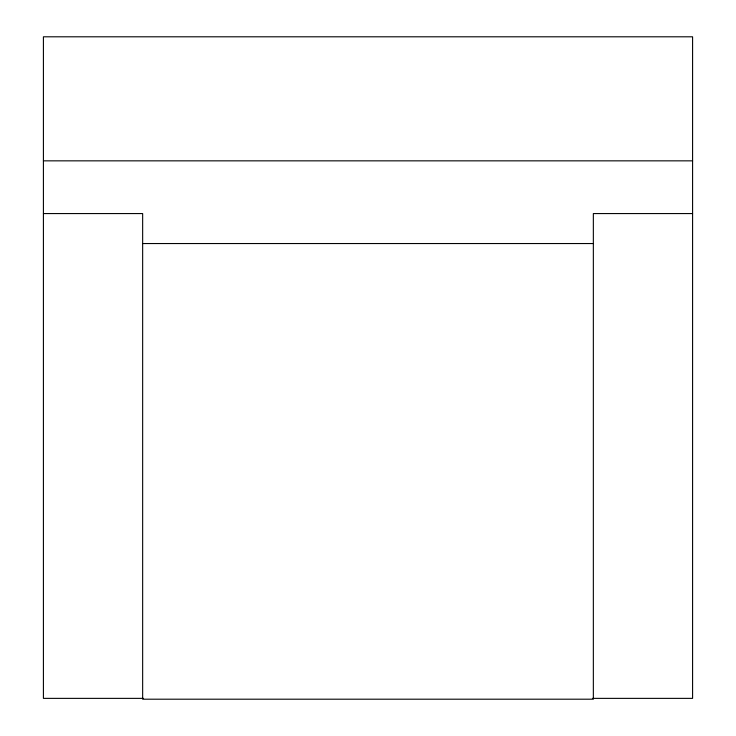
<?xml version="1.0" encoding="UTF-8"?>
<svg xmlns="http://www.w3.org/2000/svg" width="736" height="736" viewBox="0 0 736 736"><rect width="100%" height="100%" fill="white"/><g stroke="black" fill="none" stroke-linecap="round" stroke-linejoin="round"><path stroke-width="1.1" d="M43.415 160.844L692.585 160.844M43.415 213.569L142.655 213.569L142.655 699.2L593.345 699.2L593.345 213.569L692.585 213.569M142.655 243.542L593.345 243.542M143.548 698.372L43.415 698.372L43.415 36.8L692.585 36.8L692.585 698.372L592.434 698.372"/></g></svg>
